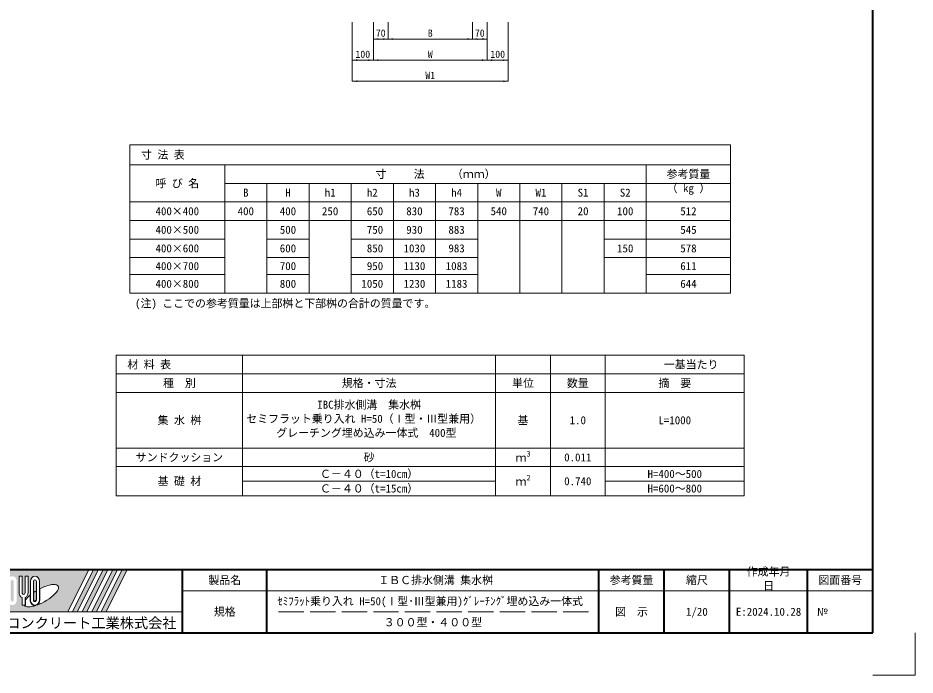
# Model space of a CAD drawing. Units: millimetres at full size, sheet at 1:20. Extents: x 0 to 8400, y 0 to 13400.
# Drawn here: x 4144 to 8400, y 7460 to 10575 of the extents above; entities that cross this region are included whole.
import ezdxf
from ezdxf.enums import TextEntityAlignment as Align

# ---------------------------------------------------------------- set-up
doc = ezdxf.new("R2010")
doc.units = ezdxf.units.MM
doc.header["$LTSCALE"] = 20
doc.linetypes.add('DASHED', pattern=[7.5, 6, -1.5])
for name, color, linetype, lineweight in [('Defpoints_3', 8, 'Continuous', 0), ('図枠', 7, 'Continuous', 5), ('寸法・材料表', 7, 'Continuous', 13), ('寸法線', 7, 'Continuous', 13), ('補助線', 8, 'Continuous', 13)]:
    doc.layers.add(name, color=color, linetype=linetype, lineweight=lineweight)
doc.styles.add('ＭＳ ゴシック', font='')
doc.styles.get('ＭＳ ゴシック').set_extended_font_data('MS Gothic')

# ---------------------------------------------------------------- blocks, each defined once
blk = doc.blocks.new('filled_arrow')
at = {"color": 0, "linetype": 'Continuous', "lineweight": -2}
blk.add_solid([(7.5, 1.25), (0, 0), (7.5, -1.25)], dxfattribs=at)

msp = doc.modelspace()

# ---------------------------------------------------------------- hatches: boundary and pattern name
at = {"layer": '図枠'}
h = msp.add_hatch(color=256, dxfattribs=at)
h.paths.add_polyline_path([(3925, 7959.96), (3925, 7759.96), (4380.31, 7759.96), (4480.31, 7959.96)])
edge = h.paths.add_edge_path(flags=16)
edge.add_ellipse((4254.45, 7836.13), major_axis=(80.81, 45.23), ratio=0.3471473, start_angle=-144.31122, end_angle=72.1899, ccw=False)
edge.add_ellipse((4224.52, 7816.6), major_axis=(0, 27.5), ratio=0.8463542, start_angle=-160.70346, end_angle=-90)
edge.add_line((4247.8, 7816.6), (4247.8, 7869.02))
edge = h.paths.add_edge_path(flags=16)
edge.add_ellipse((4224.52, 7903.33), major_axis=(0, 25.38), ratio=0.8463542, start_angle=-90, end_angle=90, ccw=False)
edge.add_line((4246.01, 7903.33), (4246.01, 7816.6))
edge.add_ellipse((4224.52, 7816.6), major_axis=(0, 25.38), ratio=0.8463542, start_angle=90, end_angle=-90, ccw=False)
edge.add_line((4203.04, 7816.6), (4203.04, 7903.33))
edge = h.paths.add_edge_path(flags=16)
edge.add_line((4231.69, 7903.33), (4231.69, 7816.6))
edge.add_ellipse((4224.52, 7816.6), major_axis=(0, 8.46), ratio=0.8463542, start_angle=90, end_angle=-90, ccw=False)
edge.add_line((4217.36, 7816.6), (4217.36, 7903.33))
edge.add_ellipse((4224.52, 7903.33), major_axis=(0, 8.46), ratio=0.8463542, start_angle=-90, end_angle=90, ccw=False)
edge = h.paths.add_edge_path(flags=16)
edge.add_line((4229.9, 7859), (4229.9, 7816.6))
edge.add_ellipse((4224.52, 7816.6), major_axis=(0, 6.35), ratio=0.8463542, start_angle=90, end_angle=-90, ccw=False)
edge.add_line((4219.15, 7816.6), (4219.15, 7852.06))
edge.add_ellipse((4254.45, 7836.13), major_axis=(80.81, 45.23), ratio=0.3471473, start_angle=107.79174, end_angle=126.47132, ccw=False)
edge = h.paths.add_edge_path(flags=16)
edge.add_ellipse((4170.81, 7850.97), major_axis=(0, 25.38), ratio=0.8463542, start_angle=-163.34117, end_angle=-90, ccw=False)
edge.add_line((4177.97, 7827.04), (4177.97, 7791.21))
edge.add_line((4177.97, 7791.21), (4163.65, 7791.21))
edge.add_line((4163.65, 7791.21), (4163.65, 7827.04))
edge.add_ellipse((4170.81, 7850.97), major_axis=(0, 25.38), ratio=0.8463542, start_angle=90, end_angle=163.34117, ccw=False)
edge.add_line((4149.33, 7850.97), (4149.33, 7928.71))
edge.add_line((4149.33, 7928.71), (4163.65, 7928.71))
edge.add_line((4163.65, 7928.71), (4163.65, 7850.97))
edge.add_ellipse((4170.81, 7850.97), major_axis=(0, 8.46), ratio=0.8463542, start_angle=90, end_angle=-90)
edge.add_line((4177.97, 7850.97), (4177.97, 7928.71))
edge.add_line((4177.97, 7928.71), (4192.3, 7928.71))
edge.add_line((4192.3, 7928.71), (4192.3, 7850.97))
edge = h.paths.add_edge_path(flags=16)
edge.add_line((4201.25, 7838.49), (4201.25, 7816.6))
edge.add_ellipse((4224.52, 7816.6), major_axis=(0, 27.5), ratio=0.8463542, start_angle=90, end_angle=-171.54427)
edge.add_ellipse((4254.45, 7836.13), major_axis=(80.81, 45.23), ratio=0.3471473, start_angle=-178.64954, end_angle=-148.29244, ccw=False)
edge.add_line((4174.89, 7789.1), (4179.76, 7789.1))
edge.add_line((4179.76, 7789.1), (4179.76, 7815.91))
edge.add_ellipse((4254.45, 7836.13), major_axis=(80.81, 45.23), ratio=0.3471473, start_angle=148.21912, end_angle=165.90812, ccw=False)
edge = h.paths.add_edge_path(flags=16)
edge.add_ellipse((4117.1, 7903.33), major_axis=(0, 25.38), ratio=0.8463542, start_angle=-90, end_angle=90, ccw=False)
edge.add_line((4138.59, 7903.33), (4138.59, 7816.6))
edge.add_ellipse((4117.1, 7816.6), major_axis=(0, 25.38), ratio=0.8463542, start_angle=90, end_angle=-90, ccw=False)
edge.add_line((4095.62, 7816.6), (4095.62, 7903.33))
edge = h.paths.add_edge_path(flags=16)
edge.add_line((4124.26, 7903.33), (4124.26, 7816.6))
edge.add_ellipse((4117.1, 7816.6), major_axis=(0, 8.46), ratio=0.8463542, start_angle=90, end_angle=-90, ccw=False)
edge.add_line((4109.94, 7816.6), (4109.94, 7903.33))
edge.add_ellipse((4117.1, 7903.33), major_axis=(0, 8.46), ratio=0.8463542, start_angle=-90, end_angle=90, ccw=False)
h.paths.add_polyline_path([(4084.88, 7928.71), (4084.88, 7911.79), (4070.55, 7911.79), (4070.55, 7791.21), (4056.23, 7791.21), (4056.23, 7911.79), (4041.91, 7911.79), (4041.91, 7928.71)], flags=16)
for points in [[(4403, 7759.96), (4425.69, 7759.96), (4525.69, 7959.96), (4503, 7959.96)], [(4571.06, 7959.96), (4548.38, 7959.96), (4448.38, 7759.96), (4471.06, 7759.96)], [(4616.44, 7959.96), (4593.75, 7959.96), (4493.75, 7759.96), (4516.44, 7759.96)], [(4661.81, 7959.96), (4639.12, 7959.96), (4539.12, 7759.96), (4561.81, 7759.96)]]:
    msp.add_hatch(color=256, dxfattribs=at).paths.add_polyline_path(points)

# ---------------------------------------------------------------- linework, layer by layer
at = {"layer": 'Defpoints_3'}
for p, q in [((4675, 9973.91), (7525, 9973.91)), ((4675, 9973.91), (4675, 9878.91)), ((7525, 9973.91), (7525, 9878.91)), ((7125, 9790.91), (7525, 9790.91)), ((5125, 9614.91), (5325, 9614.91)), ((5525, 9614.91), (5725, 9614.91)), ((6325, 9614.91), (7125, 9614.91)), ((6925, 9438.91), (7125, 9438.91)), ((4610, 8975.92), (7590, 8975.92)), ((4610, 8975.92), (4610, 8887.92)), ((5210, 8975.92), (5210, 8887.92)), ((6410, 8975.92), (6410, 8887.92)), ((6670, 8975.92), (6670, 8887.92)), ((6930, 8975.92), (6930, 8887.92)), ((7590, 8975.92), (7590, 8887.92))]:
    msp.add_line(p, q, dxfattribs=at)
at = {"layer": 'Defpoints_3', "color": 7, "lineweight": 13}
for p in [(8400, 7659.96), (8200, 7459.96)]:
    msp.add_line(p, (8400, 7459.96), dxfattribs=at)
at = {"layer": '図枠', "lineweight": 40}
for p, q in [((8200, 7659.96), (8200, 13199.96)), ((400, 7959.96), (8200, 7959.96)), ((4925, 7659.96), (4925, 7959.96)), ((5325, 7659.96), (5325, 7959.96)), ((6900, 7659.96), (6900, 7959.96)), ((7210, 7659.96), (7210, 7959.96)), ((7520, 7659.96), (7520, 7959.96)), ((7890, 7659.96), (7890, 7959.96)), ((400, 7659.96), (8200, 7659.96))]:
    msp.add_line(p, q, dxfattribs=at)
at = {"layer": '図枠'}
for p, q in [((3925, 7959.96), (4480.31, 7959.96)), ((4480.31, 7959.96), (4380.31, 7759.96)), ((4503, 7959.96), (4403, 7759.96)), ((4525.69, 7959.96), (4425.69, 7759.96)), ((4548.38, 7959.96), (4448.38, 7759.96)), ((4571.06, 7959.96), (4471.06, 7759.96)), ((4593.75, 7959.96), (4493.75, 7759.96)), ((4503, 7959.96), (4525.69, 7959.96)), ((4616.44, 7959.96), (4516.44, 7759.96)), ((4639.12, 7959.96), (4539.12, 7759.96)), ((4548.38, 7959.96), (4571.06, 7959.96)), ((4661.81, 7959.96), (4561.81, 7759.96)), ((4593.75, 7959.96), (4616.44, 7959.96)), ((4639.12, 7959.96), (4661.81, 7959.96)), ((4149.33, 7928.71), (4163.65, 7928.71)), ((4149.33, 7850.97), (4149.33, 7928.71)), ((4163.65, 7928.71), (4163.65, 7850.97)), ((4177.97, 7928.71), (4192.3, 7928.71)), ((4177.97, 7850.97), (4177.97, 7928.71)), ((4192.3, 7928.71), (4192.3, 7850.97)), ((4203.04, 7903.33), (4203.04, 7816.6)), ((4217.36, 7816.6), (4217.36, 7903.33)), ((4231.69, 7903.33), (4231.69, 7816.6)), ((4246.01, 7816.6), (4246.01, 7903.33)), ((4201.25, 7838.49), (4201.25, 7816.6)), ((4219.15, 7816.6), (4219.15, 7852.06)), ((4229.9, 7859), (4229.9, 7816.6)), ((4247.8, 7816.6), (4247.8, 7869.02)), ((4163.65, 7827.04), (4163.65, 7791.21)), ((4177.97, 7791.21), (4163.65, 7791.21)), ((4174.89, 7789.1), (4179.76, 7789.1)), ((4177.97, 7827.04), (4177.97, 7791.21)), ((4179.76, 7815.91), (4179.76, 7789.1)), ((3925, 7759.96), (4380.31, 7759.96)), ((4403, 7759.96), (4425.69, 7759.96)), ((4448.38, 7759.96), (4471.06, 7759.96)), ((4493.75, 7759.96), (4516.44, 7759.96)), ((4539.12, 7759.96), (4561.81, 7759.96))]:
    msp.add_line(p, q, dxfattribs=at)
at = {"layer": '図枠', "lineweight": 13}
msp.add_line((8200, 7859.96), (4925, 7859.96), dxfattribs=at)
at = {"layer": '図枠', "linetype": 'DASHED', "lineweight": 9}
msp.add_line((6850, 7759.96), (5375, 7759.96), dxfattribs=at)
at = {"layer": '図枠'}
for centre, major_axis, ratio, start_param, end_param in [((4224.52, 7903.33), (0, 25.38), 0.846354, 4.712389, 7.8539816), ((4224.52, 7903.33), (0, 8.46), 0.846354, 4.712389, 7.8539816), ((4254.45, 7836.13), (80.81, 45.23), 0.347147, 4.2621853, 7.7429163), ((4170.81, 7850.97), (0, 25.38), 0.846354, 1.5707963, 2.8017557), ((4170.81, 7850.97), (0, 8.46), 0.846354, 1.5707963, 4.712389), ((4170.81, 7850.97), (0, 25.38), 0.846354, 3.4814296, 4.712389), ((4254.45, 7836.13), (80.81, 45.23), 0.347147, 2.0815197, 2.5155126), ((4254.45, 7836.13), (80.81, 45.23), 0.347147, 1.6817405, 1.8219833), ((4254.45, 7836.13), (80.81, 45.23), 0.347147, 3.2093975, 4.2004451), ((4224.52, 7816.6), (0, 27.5), 0.846354, 1.5707963, 3.3154679), ((4224.52, 7816.6), (0, 25.38), 0.846354, 1.5707963, 4.712389), ((4224.52, 7816.6), (0, 8.46), 0.846354, 1.5707963, 4.712389), ((4224.52, 7816.6), (0, 6.35), 0.846354, 1.5707963, 4.712389), ((4224.52, 7816.6), (0, 27.5), 0.846354, 3.5338438, 4.712389)]:
    msp.add_ellipse(centre, major_axis=major_axis, ratio=ratio, start_param=start_param, end_param=end_param, dxfattribs=at)
at = {"layer": '寸法・材料表'}
for p, q in [((4675, 9878.91), (7525, 9878.91)), ((4675, 9878.91), (4675, 9270.91)), ((5125, 9878.91), (5125, 9270.91)), ((7125, 9878.91), (7125, 9270.91)), ((7525, 9878.91), (7525, 9270.91)), ((5125, 9790.91), (7125, 9790.91)), ((5325, 9790.91), (5325, 9270.91)), ((5525, 9790.91), (5525, 9270.91)), ((5725, 9790.91), (5725, 9270.91)), ((5925, 9790.91), (5925, 9270.91)), ((6125, 9790.91), (6125, 9270.91)), ((6325, 9790.91), (6325, 9270.91)), ((6525, 9790.91), (6525, 9270.91)), ((6725, 9790.91), (6725, 9270.91)), ((6925, 9790.91), (6925, 9270.91)), ((4675, 9702.91), (7525, 9702.91)), ((4675, 9614.91), (5125, 9614.91)), ((5325, 9614.91), (5525, 9614.91)), ((5725, 9614.91), (6325, 9614.91)), ((7125, 9614.91), (7525, 9614.91)), ((4675, 9526.91), (5125, 9526.91)), ((5325, 9526.91), (5525, 9526.91)), ((5725, 9526.91), (6325, 9526.91)), ((6925, 9526.91), (7525, 9526.91)), ((4675, 9438.91), (5125, 9438.91)), ((5325, 9438.91), (5525, 9438.91)), ((5725, 9438.91), (6325, 9438.91)), ((7125, 9438.91), (7525, 9438.91)), ((4675, 9358.91), (5125, 9358.91)), ((5325, 9358.91), (5525, 9358.91)), ((5725, 9358.91), (6325, 9358.91)), ((7125, 9358.91), (7525, 9358.91)), ((4675, 9270.91), (7525, 9270.91)), ((4610, 8887.92), (7590, 8887.92)), ((4610, 8887.92), (4610, 8309.79)), ((5210, 8887.92), (5210, 8309.79)), ((6410, 8887.92), (6410, 8309.79)), ((6670, 8887.92), (6670, 8309.79)), ((6930, 8887.92), (6930, 8309.79)), ((7590, 8887.92), (7590, 8309.79)), ((4610, 8799.92), (7590, 8799.92)), ((4610, 8535.92), (7590, 8535.92)), ((4610, 8447.92), (7590, 8447.92)), ((5210, 8378.86), (6410, 8378.86)), ((6930, 8378.86), (7590, 8378.86)), ((4610, 8309.79), (7590, 8309.79))]:
    msp.add_line(p, q, dxfattribs=at)
at = {"layer": '寸法線'}
for p, q in [((5730, 10555.09), (5730, 10375.09)), ((5730, 10555.09), (5730, 10275.09)), ((5830, 10555.09), (5830, 10475.09)), ((5830, 10555.09), (5830, 10375.09)), ((5830, 10555.09), (5830, 10375.09)), ((5900, 10555.09), (5900, 10475.09)), ((5900, 10555.09), (5900, 10475.09)), ((6300, 10555.09), (6300, 10475.09)), ((6300, 10555.09), (6300, 10475.09)), ((6370, 10555.09), (6370, 10475.09)), ((6370, 10555.09), (6370, 10375.09)), ((6370, 10555.09), (6370, 10375.09)), ((6470, 10555.09), (6470, 10375.09)), ((6470, 10555.09), (6470, 10275.09)), ((5830, 10475.09), (5900, 10475.09)), ((5900, 10475.09), (6300, 10475.09)), ((6300, 10475.09), (6370, 10475.09)), ((5730, 10375.09), (5830, 10375.09)), ((5830, 10375.09), (6370, 10375.09)), ((6370, 10375.09), (6470, 10375.09)), ((6470, 10275.09), (5730, 10275.09))]:
    msp.add_line(p, q, dxfattribs=at)
at = {"layer": '補助線'}
msp.add_line((3925, 7759.96), (4925, 7759.96), dxfattribs=at)

# ---------------------------------------------------------------- block references
at = {"layer": '寸法線', "xscale": 3.2, "yscale": 3.2}
for p in [(5830, 10475.09), (5900, 10475.09), (6300, 10475.09), (5730, 10375.09), (5830, 10375.09), (6370, 10375.09), (5730, 10275.09)]:
    msp.add_blockref('filled_arrow', p, dxfattribs=at)
at = {"layer": '寸法線', "xscale": 3.2, "yscale": 3.2, "rotation": 180}
for p in [(5900, 10475.09), (6300, 10475.09), (6370, 10475.09), (5830, 10375.09), (6370, 10375.09), (6470, 10375.09), (6470, 10275.09)]:
    msp.add_blockref('filled_arrow', p, dxfattribs=at)

# ---------------------------------------------------------------- texts
at = {"layer": '図枠', "style": 'ＭＳ ゴシック'}
for s, p in [('作成年月', (7601.4, 7969.2)), ('日', (7679.1, 7902.53))]:
    msp.add_text(s, height=37.98, dxfattribs=at).set_placement(p, align=Align.TOP_LEFT)
for s, height, p in [('製品名', 37.98, (5125, 7909.96)), (' ＩＢＣ排水側溝 集水桝', 37.98, (6112.5, 7909.96)), ('参考質量', 37.98, (7055, 7909.96)), ('縮尺', 37.98, (7365, 7909.96)), ('図面番号', 37.98, (8045, 7909.96)), ('ｾﾐﾌﾗｯﾄ乗り入れ H=50(Ⅰ型･Ⅲ型兼用)ｸﾞﾚｰﾁﾝｸﾞ埋め込み一体式 ', 37.98, (6112.5, 7809.96)), ('規格', 37.98, (5125, 7759.96)), ('図\u3000示', 37.98, (7055, 7759.96)), ('1/20', 37.98, (7365, 7759.96)), ('E:2024.10.28', 37.98, (7705, 7759.96)), ('東洋コンクリート工業株式会社', 49.37, (4425, 7706.84)), ('３００型・４００型', 37.98, (6112.5, 7709.96))]:
    msp.add_text(s, height=height, dxfattribs=at).set_placement(p, align=Align.MIDDLE_CENTER)
msp.add_text('№', height=37.98, dxfattribs=at).set_placement((7934.35, 7759.96), align=Align.MIDDLE_LEFT)
at = {"layer": '寸法・材料表', "style": 'ＭＳ ゴシック'}
for s, p in [('\u3000寸 法 表  ', (4676.2, 9926.41)), ('\u3000材 料 表', (4611.2, 8931.92))]:
    msp.add_text(s, height=37.98, dxfattribs=at).set_placement(p, align=Align.MIDDLE_LEFT)
for s, p in [('寸\u3000   法\u3000   （ｍｍ）', (6125, 9834.91)), ('参考質量', (7325, 9834.91)), ('呼 び 名', (4900, 9790.91)), ('B', (5225, 9746.91)), ('H', (5425, 9746.91)), ('h1', (5625, 9746.91)), ('h2', (5825, 9746.91)), ('h3', (6025, 9746.91)), ('h4', (6225, 9746.91)), ('W', (6425, 9746.91)), ('W1', (6625, 9746.91)), ('S1', (6825, 9746.91)), ('S2', (7025, 9746.91)), ('400×400', (4900, 9658.91)), ('400', (5225, 9658.91)), ('400', (5425, 9658.91)), ('250', (5625, 9658.91)), (' 650', (5825, 9658.91)), ('830', (6025, 9658.91)), ('783', (6225, 9658.91)), ('540', (6425, 9658.91)), ('740', (6625, 9658.91)), ('20', (6825, 9658.91)), ('100', (7025, 9658.91)), ('512', (7325, 9658.91)), ('400×500', (4900, 9570.91)), ('500', (5425, 9570.91)), (' 750', (5825, 9570.91)), ('930', (6025, 9570.91)), ('883', (6225, 9570.91)), ('545', (7325, 9570.91)), ('400×600', (4900, 9482.91)), ('600', (5425, 9482.91)), (' 850', (5825, 9482.91)), ('1030', (6025, 9482.91)), ('983', (6225, 9482.91)), ('150', (7025, 9482.91)), ('578', (7325, 9482.91)), ('400×700', (4900, 9398.91)), ('700', (5425, 9398.91)), (' 950', (5825, 9398.91)), ('1130', (6025, 9398.91)), ('1083', (6225, 9398.91)), ('611', (7325, 9398.91)), ('400×800', (4900, 9314.91)), ('800', (5425, 9314.91)), ('1050', (5825, 9314.91)), ('1230', (6025, 9314.91)), ('1183', (6225, 9314.91)), ('644', (7325, 9314.91)), ('\u3000\u3000\u3000一基当たり', (7260, 8931.92)), ('種\u3000別', (4910, 8843.92)), ('規格・寸法', (5810, 8843.92)), ('単位', (6540, 8843.92)), ('数量', (6800, 8843.92)), ('摘\u3000要', (7260, 8843.92)), ('集 水 桝', (4910, 8667.92)), ('基', (6540, 8667.92)), ('1.0', (6800, 8667.92)), ('L=1000', (7260, 8667.92)), ('サンドクッション', (4910, 8491.92)), ('砂', (5810, 8491.92)), ('0.011', (6800, 8491.92)), ('Ｃ－４０（t=10cm）', (5810, 8413.39)), ('H=400～500', (7260, 8413.39)), ('基 礎 材', (4910, 8378.86)), ('0.740', (6800, 8378.86)), ('Ｃ－４０（t=15cm）', (5810, 8344.32)), ('H=600～800', (7260, 8344.32))]:
    msp.add_text(s, height=37.98, dxfattribs=at).set_placement(p, align=Align.MIDDLE_CENTER)
msp.add_text('（ kg ）', height=37.98, dxfattribs=at).set_placement((7325, 9737.91), align=Align.BOTTOM_CENTER)
for s, height, p in [('(注) ここでの参考質量は上部桝と下部桝の合計の質量です。', 37.98, (4699.57, 9191.53)), ('3', 26.58, (6556.84, 8487.79)), ('ｍ', 37.98, (6505.03, 8459.79)), ('ｍ', 37.98, (6505.03, 8346.73)), ('2', 26.58, (6556.84, 8374.73))]:
    msp.add_text(s, height=height, dxfattribs=at).set_placement(p, align=Align.BOTTOM_LEFT)
for s, p in [('IBC排水側溝\u3000集水桝', (5563.95, 8760.49)), ('セミフラット乗り入れ H=50（Ⅰ型・Ⅲ型兼用）\u3000', (5227.25, 8693.82)), ('グレーチング埋め込み一体式\u3000400型 ', (5369.7, 8627.16))]:
    msp.add_text(s, height=37.98, dxfattribs=at).set_placement(p, align=Align.TOP_LEFT)
at = {"layer": '寸法線', "style": 'ＭＳ ゴシック'}
for s, p in [('70', (5865, 10503.09)), ('B', (6100, 10503.09)), ('70', (6335, 10503.09)), ('100', (5780, 10403.09)), ('W', (6100, 10403.09)), ('100', (6420, 10403.09)), ('W1', (6100, 10303.09))]:
    msp.add_text(s, height=34.18, dxfattribs=at).set_placement(p, align=Align.MIDDLE_CENTER)

doc.saveas('drawing.dxf')
